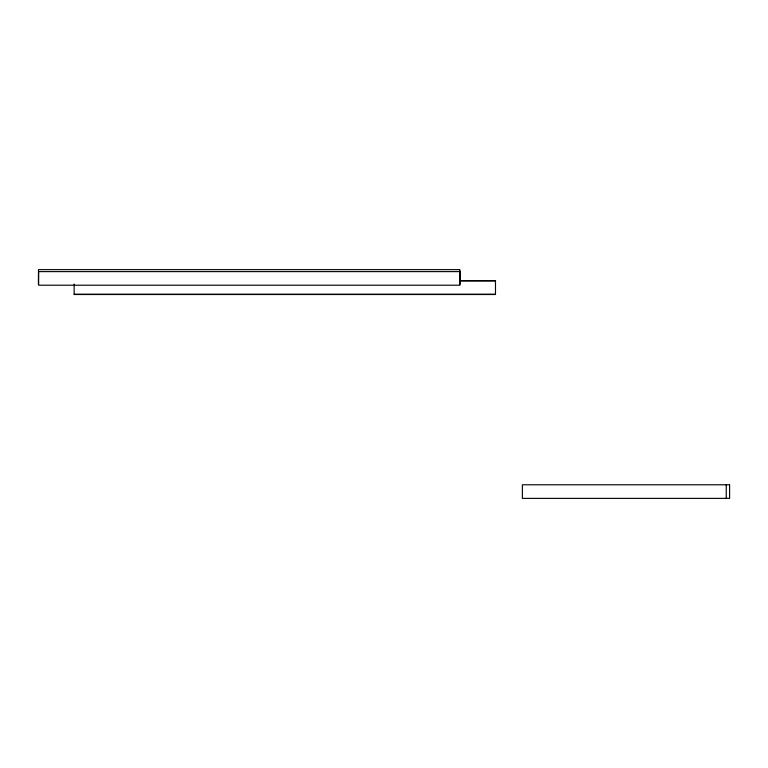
<?xml version="1.0" encoding="UTF-8"?>
<svg xmlns="http://www.w3.org/2000/svg" width="768" height="768" viewBox="0 0 768 768"><rect width="100%" height="100%" fill="white"/><g stroke="black" fill="none" stroke-linecap="round" stroke-linejoin="round"><path stroke-width="1.15" d="M459.571 280.656L495.485 280.656L495.485 294.509L74.15 294.509L74.15 284.054M459.571 280.915L495.485 280.915M74.15 294.24L495.485 294.24M726.24 484.781L726.24 498.374M459.83 283.219L459.83 269.626L38.496 269.626L38.4 284.266M459.734 270.672L459.734 284.266M459.984 271.613L38.65 271.613L38.65 285.206L459.984 285.206L459.984 271.613M729.6 484.781L522.374 484.781L522.374 498.374L729.6 498.374L729.6 484.781"/></g></svg>
